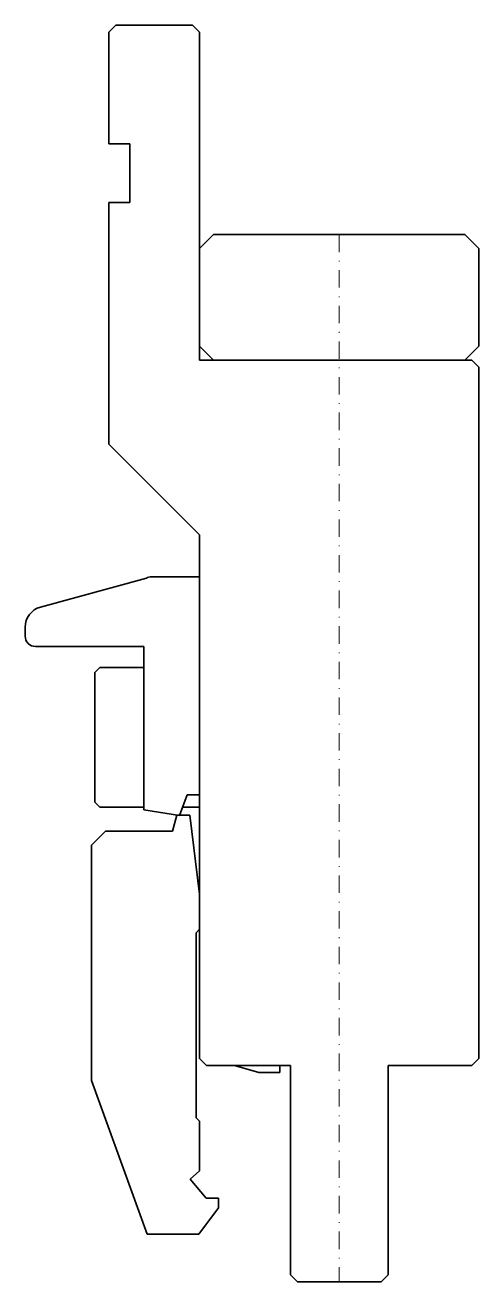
# Model space of a CAD drawing. Header units: millimetres. Extents: x -45 to 20, y 0 to 180.
import ezdxf

# ---------------------------------------------------------------- set-up
doc = ezdxf.new("R2010")
doc.units = ezdxf.units.MM
doc.header["$LTSCALE"] = 5
doc.linetypes.add('AUSGEZOGEN', pattern=[0])
doc.linetypes.add('DASHDOT', pattern=[1, 0.5, -0.25, 0, -0.25])
doc.layers.add('2', color=7, linetype='Continuous')

# ---------------------------------------------------------------- blocks, each defined once
blk = doc.blocks.new('A$C1113418D_nNn00')
at = {"layer": '2', "color": 7, "linetype": 'AUSGEZOGEN', "lineweight": 35}
for p, q in [((-32, 180), (-33, 179)), ((-21, 180), (-32, 180)), ((-20, 179), (-21, 180)), ((-33, 179), (-33, 163)), ((-20, 132), (-20, 179)), ((-33, 163), (-30, 163)), ((-30, 163), (-30, 154.6)), ((-30, 154.6), (-33, 154.6)), ((-33, 154.6), (-33, 120)), ((-18, 150), (-20, 148)), ((18, 150), (-18, 150)), ((20, 148), (18, 150)), ((20, 134), (20, 148)), ((-20, 134), (-18, 132)), ((18, 132), (20, 134)), ((19, 132), (-20, 132)), ((20, 131), (19, 132)), ((20, 32), (20, 131)), ((-33, 120), (-20, 107)), ((-20, 32), (-20, 107)), ((-20, 101), (-26.88, 101)), ((-27.63, 100.8), (-42.79, 96.66)), ((-45, 93.76), (-45, 92.5)), ((-43.5, 91), (-28, 91)), ((-28, 91), (-28, 67.63)), ((-34.3, 88), (-35, 87.3)), ((-35, 87.3), (-35, 68.7)), ((-28, 88), (-34.3, 88)), ((-35, 68.7), (-34.3, 68)), ((-22.87, 66.81), (-21.8, 69.76)), ((-21.8, 69.76), (-20, 69.76)), ((-34.3, 68), (-28, 68)), ((-28, 67.63), (-22.87, 66.81)), ((-23.88, 64.55), (-23.26, 66.85)), ((-23.26, 66.85), (-21.39, 66.85)), ((-22.44, 68), (-20, 68)), ((-21.39, 66.85), (-20, 55.51)), ((-35.5, 62.55), (-33.5, 64.55)), ((-33.5, 64.55), (-23.88, 64.55)), ((-35.5, 28.83), (-35.5, 62.55)), ((-20, 50.5), (-20.5, 50)), ((-20.5, 50), (-20.5, 23.5)), ((-20, 32), (-19, 31)), ((-7, 31), (-19, 31)), ((-14.99, 31), (-11.5, 30)), ((-8.5, 30), (-8.5, 31)), ((-7, 31), (-7, 1)), ((7, 1), (7, 31)), ((7, 31), (19, 31)), ((19, 31), (20, 32)), ((-27.5, 6.85), (-35.5, 28.83)), ((-11.5, 30), (-8.5, 30)), ((-20.5, 23.5), (-20, 23)), ((-20, 23), (-20, 15.9)), ((-20, 15.9), (-21.35, 14.71)), ((-21.35, 14.71), (-19.08, 12)), ((-19.08, 12), (-17.3, 12)), ((-17.3, 12), (-17.3, 10.6)), ((-17.3, 10.6), (-20.13, 6.85)), ((-20.13, 6.85), (-27.5, 6.85)), ((-7, 1), (-6, 0)), ((-6, 0), (6, 0)), ((6, 0), (7, 1))]:
    blk.add_line(p, q, dxfattribs=at)
for centre, radius, start, end in [((-26.88, 99.5), 1.5, 90, 120), ((-42, 93.76), 3, 105.2782, 180), ((-43.5, 92.5), 1.5, 180, 270)]:
    blk.add_arc(centre, radius, start, end, dxfattribs=at)

msp = doc.modelspace()

# ---------------------------------------------------------------- linework, layer by layer
at = {"layer": '2', "color": 7, "linetype": 'DASHDOT', "lineweight": 18}
msp.add_line((0, 150), (0, 0), dxfattribs=at)

# ---------------------------------------------------------------- block references
msp.add_blockref('A$C1113418D_nNn00', (0, 0))

doc.saveas('drawing.dxf')
